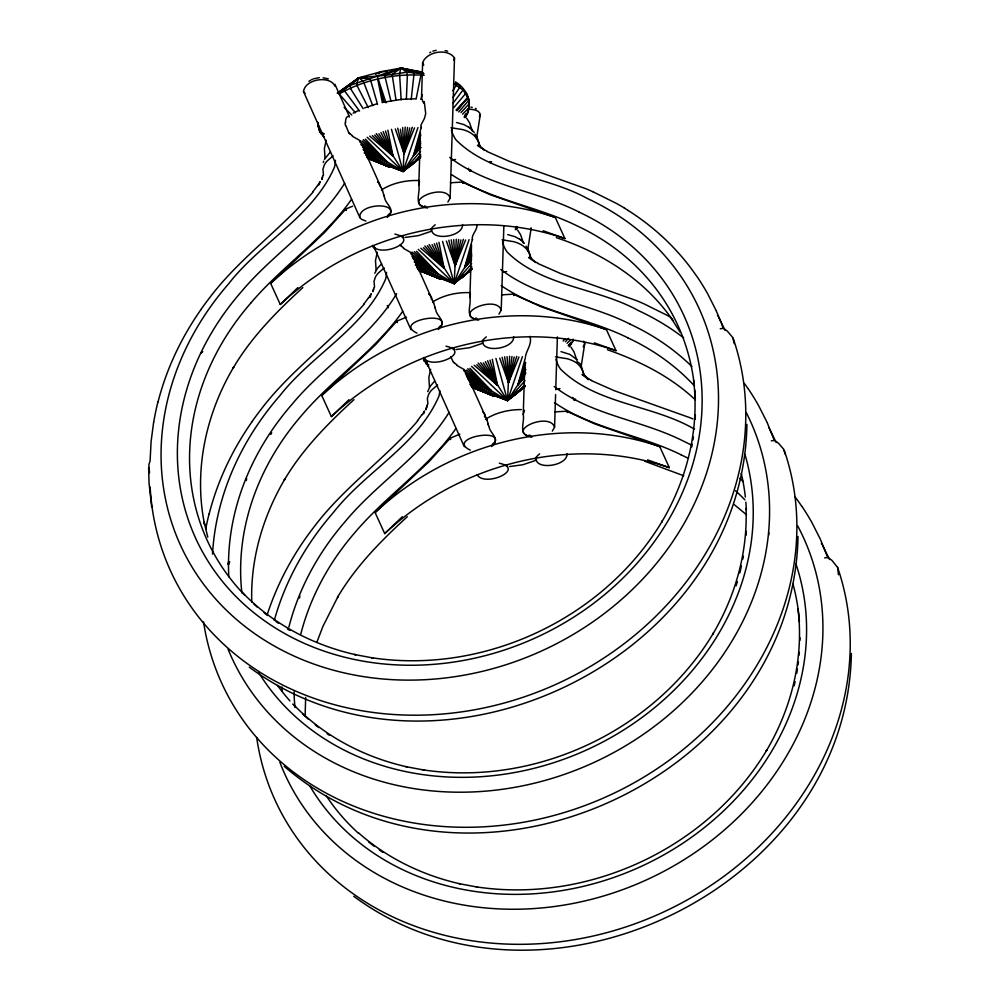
<?xml version="1.0" encoding="UTF-8"?>
<svg xmlns="http://www.w3.org/2000/svg" width="1000" height="1000" viewBox="0 0 1000 1000"><rect width="100%" height="100%" fill="white"/><g stroke="black" fill="none" stroke-linecap="round" stroke-linejoin="round"><path stroke-width="1.5" d="M420.438 132.675L418.787 185.375C420.55 192.15 414.012 204.15 423.413 206.825M471.538 244.762L469.888 297.462C471.562 304.312 465.138 316.212 474.5 318.925M524.888 361.8L523.237 414.5C524.913 421.337 518.488 433.25 527.85 435.95M447.863 202.013L450.138 198.062L454.5 58C447.912 48.062 427.038 51.212 422.625 62.65L421.475 99.425L422.4 99.4M498.963 314.113L501.225 310.15L503.85 226.112M552.312 431.138L554.575 427.188L555.6 394.5M555.737 389.837L557.388 336.925M149.537 472.762L148.825 465.337A41.1 20.7 -21.2 0 1 150.087 461.2L151.075 441.688L153.65 422.1M418.787 185.375L419.513 181.625M469.888 297.462L470.412 294.025M523.237 414.5L524.475 410.275M405.175 127.163L403.088 171.438L367.638 158.338L389.288 166.938L365.662 155.025M406.362 99.113L407.35 75.75L406.763 72.2L401 68.037L380.925 71.737L358.812 77.812L337.2 93.1M456.275 239.25L454.188 283.525L418.725 270.438M509.625 356.275L507.537 400.562L472.075 387.463M746.938 424.387C742.75 659.125 436.987 806.1 249.3 667.163M798.025 536.487C793.162 779.875 468.85 925.713 284.2 766.325M851.375 653.512C847.2 888.25 541.438 1035.225 353.75 896.287M476.925 224.562C477.7 230.2 470.875 234.9 472.488 239.737M305.663 697.45L305.1 716.375M380.538 186.863L378.5 182.638M452.85 90.75L456.062 85.463L455.487 81.912C467.675 88.9 474.15 106.05 464.862 117.662M407.525 127.375L404.062 153.637L395.312 128.975M411.188 99.575L414.137 72.962L401 68.037L350.112 85.325L338.975 92.613L339.2 93.963L355.45 112.75M458.612 239.462L455.15 265.725L446.4 241.062M511.962 356.5L508.5 382.762L499.75 358.1M476.512 138.637L480.288 114.575C479.225 109.438 472.062 109.625 467.938 108.912M527.6 250.725L531.15 228.175M581.188 366.262L584.738 343.7L583.6 341.225M335.05 86.375C330.462 75.037 304.913 78.863 303.525 91.613L359.875 217.6L361.463 219.3L365.863 221.025M454.5 58L453.625 60.263M480.288 114.575L479.425 116.838M584.738 343.7L583.25 346.788M569.312 346.788L572.75 341.45L573.175 339.113M838.45 574.725L837.588 567.388L831.912 560.375A41.1 18.988 2.3 0 0 827.712 557.5L820.625 539.85M409.738 127.9L404.062 153.637L397.7 128.188M416.087 99.125L421.225 73.562L401 68.037L384.688 75.388L358.812 77.812L337.75 93.062M460.838 239.988L455.15 265.725L448.8 240.275M514.188 357.025L508.5 382.762L502.15 357.312M157.963 401.85L157.775 402.587A299.65 258.562 -24.7 0 0 153.7 422.1M209.062 513.938L208.875 514.675A299.65 258.562 -24.7 0 0 205.688 529.3M422.163 71.988L401 68.037L399.538 73.438L401.163 99.9M431.475 299.55L431.438 297.125L429.6 294.725M421.325 127.125L413.55 155.525L403.088 171.438L387.275 165.225M472.425 239.213L464.65 267.625L454.188 283.525L438.375 277.325M525.363 357.75L518 384.65L507.537 400.562L488.85 393.225M321.775 179.438L322.887 175.525M372.863 291.525L373.975 287.625M427.325 404.65L425.85 409.862L427.062 405.962M321.812 179.438L322.625 176.838M412.275 127.225L404.062 153.637L400.387 129.225M420.95 99.35L422.325 94.95M372.9 291.537L373.713 288.925M463.375 239.325L455.15 265.725L451.262 239.8M516.725 356.35L508.5 382.762L504.613 356.825M323.25 162.488L323.675 161.15M427.7 391.613L430.087 386.35L434.65 381.2M364.212 152.988L403.088 171.438L417.962 127.537M415.312 265.075L454.188 283.525L469.062 239.638M470.05 382.762L507.537 400.562L522.413 356.662M326.175 140.213L324.387 148.425L325.037 158.175M377.275 252.3L375.487 260.525L376.125 270.262M430.625 369.325L428.837 377.55L429.475 387.3M420.725 135.15L413.55 155.525L421 147.575M471.312 248.688L464.65 267.625L471.025 260.8M525.688 362.812L518 384.65L524.375 377.837M363.113 147.312L403.088 171.438L409.812 166.275L410.825 163.538M374.762 273.238L377.6 268.075L381.587 263.925M316.887 642.2L322.85 626.562L338.162 596.225L337.475 597.4C355.625 566.475 381.037 540.775 407.3 516.688M377.562 104.35L370.175 78.75L358.812 77.812L356.562 83.387L356.875 85.288L368.212 107.537M414.513 127.875L404.062 153.637L402.65 127.537M465.6 239.975L455.15 265.725L453.75 239.625M518.95 357L508.5 382.762L507.1 356.662M420.337 139.825L413.55 155.525L420.575 147.162M471.438 251.912L464.65 267.625L471.675 259.25M525.4 367.512L518 384.65L524.012 377.488M484.575 417.1L484.787 414.162L482.625 411.5M324.425 159.362L330.487 151.838M431.463 228.575C430.662 241.713 463.3 236.95 462.562 224.537M420.688 141.7L413.55 155.525L420.087 146.862M471.788 253.787L464.65 267.625L471.188 258.962M525.85 369.438L518 384.65L524.538 375.988M396.625 293.65C370.462 337.725 324.637 364.988 292.275 404A268.3 231.688 -24.5 0 0 228.812 576.812M360.2 142.475L359.688 140.425L352.325 136.225M411.287 254.562L410.788 252.512L403.413 248.325M344.675 183.175C318.087 226.225 273.275 253.412 241.175 291.913A268.3 231.688 -24.5 0 0 278.688 630.05A268.3 231.688 -24.5 0 0 654.85 540.962A268.3 231.688 -24.5 0 0 578.8 211.975M449.125 412.3C422.525 455.337 377.7 482.525 345.625 521.038A268.3 231.688 -24.5 0 0 288.9 627.05M482.713 340.412C480.825 353.85 514.65 349.1 513.663 336.625M536.062 457.438C534.175 470.875 568 466.138 567.013 453.663M464.412 116.475L465.588 114.438M515.513 228.575L516.688 226.525M530.513 228.925L530.975 228.137M568.862 345.6L570.037 343.562M420.763 143.625L413.55 155.525L420.538 145.225M471.863 255.725L464.65 267.625L471.637 257.325M525.212 372.75L518 384.65L525.862 373.062M319 183.738L318.538 184.45M370.087 295.825L369.637 296.537M420.538 157.525L409.812 166.275L411.45 163.725M351.538 199.338C323.738 238.988 282.225 266.062 251.012 302.775M402.638 311.425C374.837 351.087 333.325 378.162 302.113 414.862A258.7 223.412 -24.5 0 0 241.887 592.975M455.988 428.462C428.188 468.113 386.662 495.188 355.462 531.9A258.7 223.412 -24.5 0 0 300.788 634.125M452.863 97.587L459.85 87.287L459.538 85.4L456.763 84.125M515.962 229.75L517.575 227.4L515.288 229.462M200.85 309.625L203.775 305.525A295.45 255.238 -24.5 0 1 208.625 299.062C238.637 258.675 280.763 229.737 313.3 191.725M251.95 421.725L254.875 417.625A295.45 255.238 -24.5 0 1 259.713 411.15C289.738 370.763 331.838 341.8 364.4 303.812M390.188 214.088C393.738 208.012 384.938 203.188 384.525 197.15M441.275 326.175C444.837 320.112 436.037 315.275 435.625 309.237M494.625 443.212C498.188 437.137 489.387 432.312 488.975 426.275M464.513 371.775L464.137 369.55L456.763 365.35M357.125 80.05L358.812 77.812L363.275 81.2L372.75 105.638M452.812 103.55L463.088 89.938L462.875 88.6M352.625 206.2A283.612 244.913 -24.5 0 0 345.688 209.15L324.575 232.5L270.675 283.425L280.275 304.475A259.137 223.787 -24.5 0 1 564.913 238.562L555.312 217.5L490.337 194.775L462.275 182.125A283.612 244.913 -24.5 0 0 450.475 182.8M406.512 317.15A283.612 244.913 -24.5 0 0 396.775 321.238L375.675 344.588L321.763 395.513L331.362 416.575A259.137 223.787 -24.5 0 1 616.013 350.65L606.413 329.6L541.438 306.863L513.362 294.212A283.612 244.913 -24.5 0 0 501.575 294.887M459.862 434.188A283.612 244.913 -24.5 0 0 450.125 438.275L429.025 461.625L375.112 512.55L384.712 533.6A259.137 223.787 -24.5 0 1 669.362 467.688L659.762 446.625L594.788 423.9L566.712 411.25A283.612 244.913 -24.5 0 0 554.925 411.925M417.75 420.85C385.188 458.85 343.088 487.8 313.062 528.188A295.45 255.238 -24.5 0 0 308.225 534.663L305.3 538.75A298.975 258.125 -24.6 0 0 267.213 614.688M420.825 154.8L415.938 160.763L403.088 171.438L399.862 169.488M457.05 110.7L467.825 97.587L467.238 94.038M227.8 564.212L229.775 561.8M471.925 266.887L467.025 272.85L454.188 283.525L412.887 258.6M524.3 385.125L520.375 389.888L507.537 400.562L466.238 375.637M453.713 107.725L465.763 93.375L465.45 91.487M420.312 157.487L409.812 166.275L411.788 164.013M450.95 281.575L454.188 283.525L463.862 274.962M505.375 399.263L507.537 400.562L514.263 395.4L518.2 390.863M367.188 137.275L403.088 171.438L420.562 151.512M456.512 110.475L467.825 97.587L463.088 89.938L453.738 83.837M420.012 156.113L415.938 160.763L420.675 156.95M458.713 111.9L468.888 100.262L468.587 98.362M418.275 249.375L454.188 283.525L471.65 263.6M471.1 268.2L467.025 272.85L471.775 269.037M471.625 366.4L507.537 400.562L525 380.637M524.45 385.238L520.375 389.888L523.938 387.025M563.15 341.025L565.188 338.688M456.112 110.087L467.825 97.587L469.338 103.625L469.137 107.662L462.625 114.162M420.125 156.287L415.938 160.763L420.275 156.425M460.962 112.587L469.338 103.625L469.113 102.287M471.213 268.375L467.025 272.85L471.775 268.863M524.562 385.412L520.375 389.888L523.938 386.9M565.4 341.712L568.55 338.35M471.375 268.512L467.025 272.85L471.725 268.762M524.725 385.55L520.375 389.888L524.938 385.675M567.075 343.288L570.325 340.037M280.275 304.475L297.887 287.6M331.362 416.575L348.988 399.7M384.712 533.6L402.337 516.725M420.238 157.262L409.812 166.275L416.587 159.85M471.625 269.625L460.913 278.363L467.688 271.938M524.975 386.65L514.263 395.4L523.288 386.838M302.85 287.562C276.6 311.65 251.175 337.35 233.025 368.275L233.713 367.1C205.863 413.862 193.512 470.688 204.587 524.412L204.025 521.9L207.8 537.1M353.95 399.65C327.688 423.738 302.275 449.438 284.125 480.375L284.812 479.2C262.987 516.2 250.312 559.1 251.775 602.238M464.888 115.475L468.312 112.325L467.925 109.95M471.587 268.637L467.025 272.85L471.625 268.725M568.2 345.662L572.75 341.45M378.638 73.787L380.925 71.737L387.113 71.537M409.812 166.275L420.012 157.113M464.188 117.375L466.488 115.312L466.175 113.413M471.413 269.575L460.913 278.363L471.112 269.2M524.763 386.613L514.263 395.4L524.462 386.238M338.975 92.613L358.812 77.812L350.112 85.325L350.7 88.875L363.15 108.675M460.913 278.363L471.337 269.363M514.263 395.4L524.688 386.388M387.262 217.387C403.325 201.55 357.925 202.587 359.875 217.6M372.537 245.4C380.025 258.725 421.688 240.175 394.875 234.088M435.175 224.75C433.95 226.05 429.625 228.962 431.575 230.912M438.363 329.475C458.225 308.637 390.85 320.712 416.95 333.113M486.275 336.85C485.05 338.15 480.725 341.062 482.675 343.013M491.712 446.512C511.575 425.675 444.2 437.75 470.3 450.15M539.625 453.875C538.45 454.625 533.3 459.487 536.55 459.963M378.913 133.763L403.088 171.438L420 157.75M429.175 244.525L454.188 283.525L471.1 269.837M483.363 362.887L507.537 400.562L524.45 386.875M358.812 77.812L344.35 89.138L344.663 91.025L359.55 111.075M308.913 81.363L310.425 80.325M412.038 70.388L401 68.037L392.15 74.5L384.688 75.388L390.975 101.237M333.1 155.863L327.05 161.075A39.825 19.538 -9.1 0 0 324.25 165.125L322.925 169.288L323.475 175.025M384.188 267.962L378.15 273.163A39.825 19.538 -9.1 0 0 375.337 277.213L374.025 281.375L374.562 287.113M437.537 384.988L431.5 390.2A39.825 19.538 -9.1 0 0 428.688 394.25L427.375 398.413L427.912 404.15M382.262 189.412C393.263 182.775 406.388 180.05 419.162 180.55M433.35 301.5C444.363 294.875 457.488 292.137 470.25 292.638M486.7 418.537C497.05 412.262 509.288 409.575 521.312 409.588M429.762 52.675L430.763 52.112M339.2 93.963C364.913 79.35 394.762 73.35 424.162 75.287M353.162 113.162L358.7 110.412M311.425 79.763L312.462 79.262M375.487 74.287L380.925 71.737M485.55 419.237L486.838 419.625L488.387 424.438M430.688 231.5L418.413 235.625L405.087 237.438M481.775 343.6L469.513 347.713L456.188 349.525M535.125 460.625L522.863 464.75L509.538 466.562M364.5 107.95L376.475 103.963M313.525 78.825L319.288 77.675M432.85 51.175L436.213 50.287M382.463 102.425L401.55 99.362L415.012 98.825M451.438 159.9L455.525 159.525M502.537 271.988L506.625 271.613M381.45 189.988L382.537 190.787L383.938 195.312M432.55 302.075L433.638 302.887L435.037 307.4M720.238 328.762L723.263 328.375A41.1 18.988 2.3 0 1 727.463 331.25L732.8 337.6L734.262 343.612M771.325 440.85L774.35 440.462A41.1 18.988 2.3 0 1 778.562 443.338L783.525 449.025L785.312 454.375M824.675 557.888L827.7 557.5M556.875 388.888L559.975 388.65M489.975 161.713L491.637 161.775M423.913 73.725L406.763 72.2L392.15 74.5L396.037 100.25M450.988 127.725L462.8 129.613A39.825 19.562 -9.5 0 1 468.413 131.713C473.738 134.238 478.55 139.062 479.125 145.175M502.088 239.812L513.888 241.713A39.825 19.562 -9.5 0 1 519.5 243.8C524.837 246.325 529.637 251.15 530.225 257.275M555.438 356.85L567.238 358.738A39.825 19.562 -9.5 0 1 572.85 360.838C579.35 363.363 583.2 370 584.25 376.2A71.287 61.662 -25.2 0 0 585.35 376.925M422.762 769.812C535.25 786.9 655.088 730.8 713.462 633.025L712.775 634.2C735.225 596.388 747.837 552.388 746.012 508.275M323.113 77.8L328.3 78.838M427.562 208.05C399.888 201.812 445.1 182.237 450.138 198.062M478.663 320.138C450.988 313.9 496.188 294.325 501.225 310.15M445.975 346.188C472.788 352.262 431.125 370.825 423.638 357.488M532 437.175C504.338 430.938 549.538 411.362 554.575 427.188M499.325 463.212C526.138 469.3 484.475 487.85 476.987 474.525M405.625 766.6L424.05 770.062M458.975 883.637L477.4 887.087L476.112 886.85C588.6 903.938 708.438 847.825 766.812 750.062L766.125 751.225C791.375 708.838 804.075 658.413 798.012 609.163M413.425 70.675L422.375 72.4M456.587 122.513L463.925 124.612L469.012 127.4M507.675 234.6L515.025 236.7L520.112 239.488M561.025 351.637L569.9 354.412L577.337 359.925M401 68.037L423.45 73M445.15 50.562L447.638 51.188M470.938 107.137L472.25 107.438M407.025 766.862C364.363 757.3 323.975 736.237 293.538 704.6M460.375 883.9C422.875 875.45 387.163 858.25 358.325 832.675M543.175 230.763L564.913 238.562M594.275 342.85L616.013 350.65M647.625 459.888L669.362 467.688M644.538 461.15L683.737 475.775M556.362 237.662C602.263 252.875 645.238 280.138 672.9 320.487L671.363 318.387L680.1 332.163M607.463 349.75C639.362 360.887 670.35 376.337 695.15 399.675M489.65 162.25L491.025 162.787M375.775 160.712L381.525 162.975M425.438 272.238L429.75 273.938M478.787 389.275L485.975 392.1M418.75 270.363L440.387 279.025L416.75 267.113M472.1 387.4L493.738 396.062L470.1 384.15M367.975 158.3L389.288 166.938L367.175 156.312M419.062 270.387L440.387 279.025L416.887 267.738M472.413 387.425L493.738 396.062L470.238 384.775M369.363 158.763L389.288 166.938L366.625 156.625M419.038 270.262L440.387 279.025L417.725 268.712M472.388 387.3L493.738 396.062L471.075 385.75M369.625 158.725L389.288 166.938L366.812 157.325M419.325 270.225L440.387 279.025L417.912 269.413M472.675 387.262L493.738 396.062L471.262 386.45M400.85 235.45L403.575 237.45L402.413 236.525M451.95 347.537L454.663 349.538L453.512 348.612M505.3 464.575L507.55 466.425M475.325 108.4L476.275 108.812M322.587 133.138L319.788 131.888L317.688 122.25L318.438 127.525M364.538 151.762L386.9 161.7L365.487 139.2M415.625 263.863L438 273.8L416.587 251.287M427.025 362.262L424.237 361.012L423.338 358.1M468.975 380.887L491.35 390.825L469.938 368.312M593.05 191.8L616.188 203.3A294.875 254.825 -24.7 0 1 624.412 208.012M578.825 211.925C537.175 190.812 487.375 186.337 449.762 157.4M629.925 324.025C588.275 302.9 538.475 298.438 500.85 269.488M627.712 337.725C586.737 317.55 539.163 311.825 501.15 285.587M681.062 454.762C640.088 434.588 592.513 428.862 554.5 402.625M323.95 133.863L319.788 131.888L318.125 125.625M428.787 364.85L426.025 363.525L423.85 358.65M363.15 149.85L386.9 161.7L363.338 139.613M414.25 261.938L438 273.8L414.438 251.7M467.6 378.975L491.35 390.825L467.788 368.738M323.963 133.988L319.788 131.888L324.15 137.275L322.15 133.65M576.925 361.65C583.45 364.113 581.188 372.113 585.3 376.538M486.95 151.475L509.75 161.537L586.05 188.787A383.15 330.625 -24.3 0 1 593.05 191.812M538.05 263.562L560.837 273.625L637.137 300.875A383.15 330.625 -24.3 0 1 644.137 303.9L667.288 315.387A294.875 254.825 -24.7 0 1 670.625 317.213M591.4 380.6L614.188 390.662L690.487 417.912A383.15 330.625 -24.3 0 1 692.825 418.913M363.9 149L386.9 161.7L362.125 140.963M415 261.087L438 273.8L412.038 252.062M467 377.375L491.35 390.825L466.575 370.087M624.375 208.062L628.387 210.55M360.9 144.575L386.9 161.7L360.725 142.2M412 256.663L438 273.8L411.825 254.288M465.35 373.7L491.35 390.825L463.925 370.4M377.5 181.887L378.188 182.375M428.587 293.975L429.275 294.462M451.6 174.65C489.513 199.788 536.138 205.825 576.613 225.637A258.7 223.412 -24.5 0 1 694.262 384.975M469.862 128.012L474.212 132.4M468.625 127.1L470.275 128.325M520.962 240.113L524.35 243.3M519.725 239.2L521.375 240.413M421.388 127.65L420.863 125.262L424.375 118.575L425.712 113.725L424.425 102.863A15.625 7.312 -83.7 0 0 424.212 102.25M305.113 93.312L303.525 91.613M734.075 504.475L746.425 514.7M369.738 136.137L393.025 156.2L387.85 130.162M420.838 248.238L444.113 268.288L438.95 242.262M474.188 365.262L497.463 385.325L492.3 359.288M554.2 386.525C591.825 415.462 641.612 419.938 683.275 441.05A268.3 231.688 -24.5 0 1 690.525 444.637M588.162 379.575L587.438 378.9M349.3 116.55C346.025 115.125 345.262 120.7 345.575 123.025M242.438 592.513C272.875 624.15 313.263 645.212 355.925 654.775L354.525 654.513L372.962 657.962L371.675 657.725C484.15 674.812 604 618.7 662.362 520.938L661.675 522.1C686.925 479.712 699.638 429.288 693.562 380.037M344.125 107.4L351.725 114.987M372.375 135.6L393.025 156.2L385.513 131.012M423.475 247.688L444.113 268.288L436.613 243.1M476.825 364.712L497.463 385.325L489.963 360.138M587.112 378.575L586.388 377.825M474.913 134.088L476.975 136.988L480.163 146.438M526.013 246.175L528.062 249.088L531.25 258.525M423.75 65.125L422.625 62.65M372.675 246.488L375.238 249.363L375.025 248.025M586.15 377.562L585.5 376.788M374.738 135.062L393.025 156.2L383.175 131.637M424.825 245.975L444.113 268.288L434.275 243.738M478.175 363.013L497.463 385.325L487.625 360.763M525.487 356.512C526.425 350.262 532.413 343.688 529.938 336.337M426.6 362.775L428.587 366.4L426.025 363.525L425.712 361.625M466.5 117.987L469.538 122.725L472.337 130.875M517.6 230.087L520.638 234.825L523.425 242.963M570.95 347.113L573.987 351.85L576.775 360M531.95 259.5L531.413 258.762M376.287 133.637L393.025 156.2L380.975 132.562M427.375 245.725L444.113 268.288L432.062 244.65M480.725 362.762L497.463 385.325L485.412 361.688M348.9 133.012L345.875 125.662M453.338 362.137L450.763 356.8M748.575 389.338L748.675 389.487A299.675 258.75 -24.2 0 1 758.713 405.812L766.95 422.1M802.025 506.525L802.025 506.525A299.675 258.75 -24.2 0 1 812.062 522.85L820.3 539.125M484.475 150.425L479.988 146.075A41.825 17.625 -61.8 0 0 477.575 145.425M535.562 262.512L531.087 258.163A41.825 17.625 -61.8 0 0 528.675 257.512A61.212 53.1 -26.4 0 0 530.262 258.688L530.9 259.175A71.287 61.662 -25.2 0 0 532 259.9A95.375 82.025 -23.3 0 0 538.188 263.375M588.913 379.55L584.438 375.2A41.825 17.625 -61.8 0 0 582.025 374.55A61.212 53.1 -26.4 0 0 583.612 375.725M821.4 543.325L821.975 544.362M717.537 315.238L718.112 316.288M768.625 427.337L769.2 428.375M822.55 545.413L829.587 559.513M718.675 317.337L725.188 330.487M769.775 429.425L776.237 442.475M423.837 101.45L424.2 102.275M715.812 309.9L707.625 293.725A299.675 258.75 -24.2 0 0 697.625 277.488M470.662 169.788L471.175 170.925M575.1 398.913L575.625 400.05M462.275 182.125L462.875 183.438M513.362 294.212L513.962 295.538M566.712 411.25L567.312 412.562M345.688 209.15L346.287 210.463M396.775 321.238L397.375 322.55M450.125 438.275L450.725 439.588M387.275 305.475L388.312 307.762M716.137 310.625L720.238 320.312M767.275 422.812L774.35 440.462M464.762 370.225L486.987 419.913M411.413 253.188L433.638 302.887M334.938 84.338L349.475 116.85M360.312 141.1L382.537 190.787M425.062 358.963L464.312 446.725M373.612 246.175L410.975 329.7M720.462 320.863L720.788 321.688M721.425 323.363L723.263 328.375M386.037 102.863L377.225 76.087M495.925 358.425L507.537 400.562M442.575 241.388L454.188 283.525M384.025 102.212L377.812 79.65L382.375 102.613M391.488 129.3L403.088 171.438M555.9 359.113L556.188 360.2A38.413 33.163 -24.5 0 0 560.513 369.087C595.4 403.762 650.2 404.538 691.925 427.688A285.012 246.125 -24.5 0 1 694.513 428.963M502.55 242.075L502.837 243.162A38.413 33.163 -24.5 0 0 507.163 252.05C542.05 286.725 596.825 287.538 638.575 310.663A285.012 246.125 -24.5 0 1 683.637 337.837M451.463 129.987L451.75 131.075A38.413 33.163 -24.5 0 0 456.062 139.963C490.95 174.625 545.725 175.463 587.475 198.562A285.012 246.125 -24.5 0 1 668.25 548.1A285.012 246.125 -24.5 0 1 268.637 642.712A285.012 246.125 -24.5 0 1 228.863 283.512C260.95 242.2 313.288 216.2 334.487 167.075A38.112 32.912 -24.5 0 0 335.412 160.312M570.625 342.537L570.925 344.425M321.262 132.513L321.575 134.4M151.713 506.987L149.062 483.275L148.625 467.688M370.475 297.175L370.513 295.375A41.825 10.637 38.7 0 1 371.175 294.012M423.775 413.725L423.862 412.413A41.825 10.637 38.7 0 1 424.525 411.05A61.212 53.312 -23.2 0 1 423.4 412.837L422.987 413.575A71.275 61.75 -24 0 1 422.175 414.725M319.337 184.6L319.425 183.287A41.825 10.637 38.7 0 1 320.075 181.925M493.6 443.075A25.325 12.2 -10.2 0 1 492.3 444.338M488.562 425.887A25.188 5.763 63.7 0 1 487.987 424M456.925 364.888A10.45 5.875 44.2 0 1 454.925 363.237M454.725 363.462A10 6.775 45.6 0 1 453.475 362.062M530.562 435.513A25.325 12.125 -8.6 0 1 528.913 435.15M440.25 326.05A25.325 12.2 -10.2 0 1 438.95 327.3M435.213 308.85A25.188 5.763 63.7 0 1 434.637 306.962M403.575 247.85A10.45 5.875 44.2 0 1 401.587 246.2M401.375 246.425A10 6.775 45.6 0 1 400.125 245.025M476.788 318.387A25.325 12.125 -8.6 0 1 475.562 318.113M389.162 213.95A25.325 12.2 -10.2 0 1 387.85 215.212M384.125 196.762A25.188 5.763 63.7 0 1 383.537 194.875M352.475 135.762A10.45 5.875 44.2 0 1 350.487 134.113M350.275 134.338A10 6.775 45.6 0 1 349.025 132.938M345.45 125.562A24.688 16.875 51.3 0 1 345.188 122.9M425.7 206.3A25.325 12.125 -8.6 0 1 424.462 206.025M422.45 100.763A10.525 2.712 77 0 1 423.625 103.075M628.35 210.588A298.837 258.05 -24.4 0 1 697.163 276.913M487.088 151.287A95.375 82.025 -23.3 0 1 481.012 147.675M480.9 147.8A71.287 61.662 -25.2 0 1 479.812 147.062L479.15 146.613A61.212 53.1 -26.4 0 1 477.587 145.412M733.138 338.263A304.513 262.962 -24.5 0 1 737.625 352.837A304.725 263.15 -24.5 0 1 490.7 706.438A304.725 263.15 -24.5 0 1 150.25 488.963A304.525 262.975 -24.5 0 1 150.137 487.025M158.062 401.863A298.975 258.125 -24.6 0 1 200.9 309.662M317.488 185.487A95.363 81.825 -25.2 0 1 313 191.537M318.5 184.425A71.275 61.75 -24 0 1 317.725 185.6M320.037 181.912A61.212 53.312 -23.2 0 1 318.95 183.713M201.612 352.575A12.237 4.513 -71.7 0 1 202.763 351.65M201.125 353.25A12.237 4.013 -70.7 0 1 202.312 352.038M270.675 283.425A259.137 223.787 -24.5 0 1 555.312 217.5M469.775 171.312A38.413 33.163 -24.5 0 1 468.425 168.287M694.762 390.05A258.7 223.412 -24.5 0 1 695.337 399.125M695.362 415.175A258.7 223.412 -24.5 0 1 695.175 419.2M693.413 437.088A258.7 223.412 -24.5 0 1 692.987 439.9M692.3 444.1A258.7 223.412 -24.5 0 1 691.787 446.9M290 630.462A258.7 223.412 -24.5 0 1 287.4 628.925M278.512 623.288A258.7 223.412 -24.5 0 1 276.038 621.613M267.613 615.5A258.7 223.412 -24.5 0 1 264.125 612.775M257.362 607.137A258.7 223.412 -24.5 0 1 254.075 604.212M244.65 595.087A258.7 223.412 -24.5 0 1 251.05 302.787M744.3 383.363A298.837 258.05 -24.4 0 1 748.263 389.012M784.237 450.35A304.513 262.962 -24.5 0 1 788.725 464.925A304.725 263.15 -24.5 0 1 553.362 815.638A304.725 263.15 -24.5 0 1 203.538 621.912M209.15 513.95A298.975 258.125 -24.6 0 1 252 421.75M368.587 297.575A95.363 81.825 -25.2 0 1 364.1 303.637M369.6 296.525A71.275 61.75 -24 0 1 368.825 297.7M371.138 294A61.212 53.312 -23.2 0 1 370.05 295.8M229.325 562.513A12.237 2.95 -89.3 0 1 228.538 564.5M228.588 561.587A12.237 2.438 -88 0 1 228.012 563.675M246.325 480.513A12.237 4.513 -71.7 0 1 246.425 479.412M246.325 479.988A12.237 4.013 -70.7 0 1 246.588 478.4M270.875 433.762A12.237 5.125 -62.3 0 1 271.475 432.887M270.763 434.188A12.237 4.612 -61.3 0 1 271.637 432.9M321.763 395.513A259.137 223.787 -24.5 0 1 606.413 329.6M768.662 532.238A268.3 231.688 -24.5 0 1 768.85 534.888M386.5 272.4A38.112 32.912 -24.5 0 1 385.575 279.163C364.375 328.288 312.113 354.35 279.938 395.588A285.012 246.125 -24.5 0 0 212.512 554.113M746.312 412.663A285.012 246.125 -24.5 0 1 593.15 762.837A285.012 246.125 -24.5 0 1 228.113 649.275M744.963 454.412A268.3 231.688 -24.5 0 1 585.363 750.5A268.3 231.688 -24.5 0 1 258.762 672.712M629.9 324.062A268.3 231.688 -24.5 0 1 691.888 366.525M741.25 473.375A258.7 223.412 -24.5 0 1 745.362 497.075M745.863 502.137A258.7 223.412 -24.5 0 1 746.375 509.888M746.275 531.3A258.7 223.412 -24.5 0 1 746.012 535.325M743.4 556.188A258.7 223.412 -24.5 0 1 742.887 558.987M741.45 565.975A258.7 223.412 -24.5 0 1 739.788 572.95M737.412 581.538A258.7 223.412 -24.5 0 1 736.087 585.812M329.613 735.375A258.7 223.412 -24.5 0 1 327.125 733.7M318.712 727.588A258.7 223.412 -24.5 0 1 315.225 724.862M308.45 719.225A258.7 223.412 -24.5 0 1 303.025 714.325M295.738 707.175A258.7 223.412 -24.5 0 1 292.8 704.075M289.938 700.913A258.7 223.412 -24.5 0 1 277.525 685.462M627.675 337.775A258.7 223.412 -24.5 0 1 694.5 385.95M794.912 496.688A298.837 258.05 -24.4 0 1 801.612 506.037M591.538 380.412A95.375 82.025 -23.3 0 1 585.45 376.8M837.588 567.388A304.513 262.962 -24.5 0 1 842.075 581.962A304.725 263.15 -24.5 0 1 605.887 932.887A304.725 263.15 -24.5 0 1 256.675 737.475M421.938 414.613A95.363 81.825 -25.2 0 1 417.45 420.662M299.562 598.062A12.237 4.013 -70.7 0 1 299.837 595.962M375.112 512.55A259.137 223.787 -24.5 0 1 659.762 446.625M574.212 400.438A38.413 33.163 -24.5 0 1 572.875 397.413M439.8 390.575A38.112 32.912 -24.5 0 1 438.925 396.2C417.725 445.325 365.462 471.375 333.288 512.625A285.012 246.125 -24.5 0 0 274.262 620.5M797.575 525.7A285.012 246.125 -24.5 0 1 646.587 879.837A285.012 246.125 -24.5 0 1 279.862 762.288M795.85 563.663A268.3 231.688 -24.5 0 1 640.763 866.6A268.3 231.688 -24.5 0 1 309.913 786.112M282.038 691.087A268.3 231.688 -24.5 0 1 281.9 686.938M739.725 478.363A268.3 231.688 -24.5 0 1 743.062 481.45M793.05 584.288A258.7 223.412 -24.5 0 1 799.412 621.712M799.95 637.6A258.7 223.412 -24.5 0 1 799.925 640.275M799.362 652.362A258.7 223.412 -24.5 0 1 799.137 655.05M798.413 662.013A258.7 223.412 -24.5 0 1 798.05 664.812M797.438 669.025A258.7 223.412 -24.5 0 1 796.75 673.225M795.113 681.612A258.7 223.412 -24.5 0 1 794.163 685.8M382.962 852.412A258.7 223.412 -24.5 0 1 379.25 849.875M374.412 846.4A258.7 223.412 -24.5 0 1 368.575 841.9M358.525 833.337A258.7 223.412 -24.5 0 1 326.112 795.6M294.975 707.487A258.7 223.412 -24.5 0 1 294.037 691.862M681.025 454.812A258.7 223.412 -24.5 0 1 688.075 458.225M735.5 490.75A258.7 223.412 -24.5 0 1 744.912 499.875M420.487 156.55L415.938 160.763L420.525 156.625M427.013 362.337L424.237 361.012L427.013 362.413"/></g></svg>
